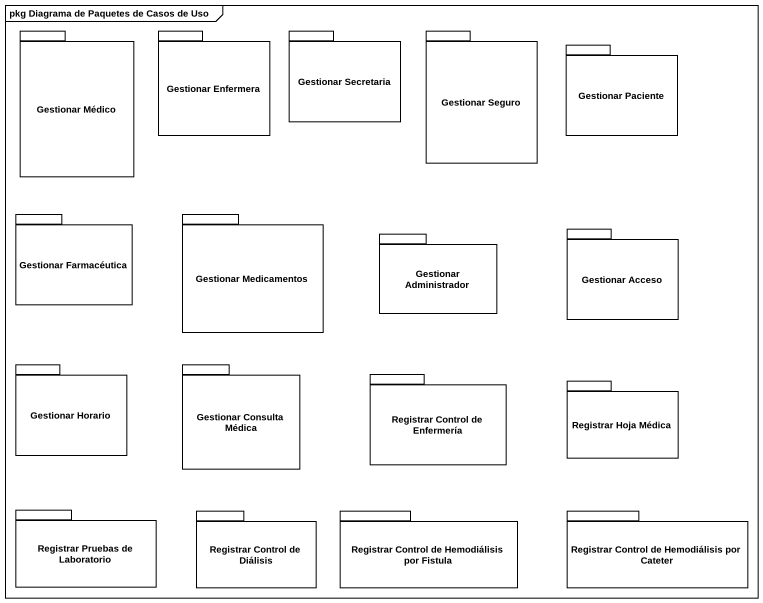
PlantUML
@startuml
mainframe pkg Diagrama de Paquetes de Casos de Uso
package "Gestionar Médico" as Gestionar_Médico {
}
package "Gestionar Enfermera" as Gestionar_Enfermera {
}
package "Gestionar Secretaria" as Gestionar_Secretaria {
}
package "Gestionar Seguro" as Gestionar_Seguro {
}
package "Gestionar Paciente" as Gestionar_Paciente {
}
package "Gestionar Farmacéutica" as Gestionar_Farmacéutica {
}
package "Gestionar Medicamentos" as Gestionar_Medicamentos {
}
package "Gestionar Administrador" as Gestionar_Administrador {
}
package "Gestionar Acceso" as Gestionar_Acceso {
}
package "Gestionar Horario" as Gestionar_Horario {
}
package "Gestionar Consulta Médica" as Gestionar_Consulta_Médica {
}
package "Registrar Control de Enfermería" as Registrar_Control_de {
}
package "Registrar Hoja Médica" as Registrar_Hoja_Médica {
}
package "Registrar Pruebas de Laboratorio" as Registrar_Pruebas_de {
}
package "Registrar Control de Diálisis" as Registrar_Control_de_2 {
}
package "Registrar Control de Hemodiálisis por Fistula" as Registrar_Control_de_3 {
}
package "Registrar Control de Hemodiálisis por Cateter" as Registrar_Control_de_4 {
}
@enduml
